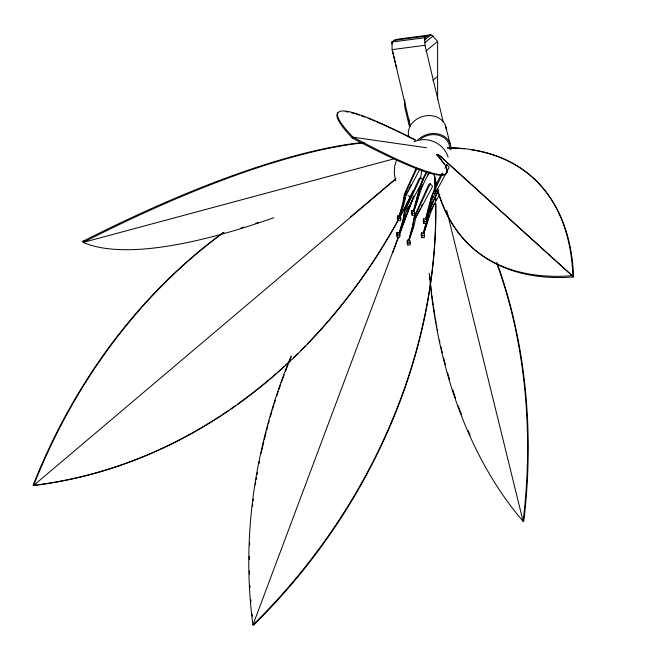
<?xml version="1.0" encoding="UTF-8"?>
<svg xmlns="http://www.w3.org/2000/svg" width="660" height="660" viewBox="0 0 660 660"><rect width="100%" height="100%" fill="white"/><g stroke="black" fill="none" stroke-linecap="round" stroke-linejoin="round"><path stroke-width="0.99" d="M421.954 169.554L420.643 177.54L405.091 210.647L403.326 219.962L399.003 234.094M428.29 212.083L426.707 221.29L423.217 233.384M397.749 215.87L397.328 217.924L398.005 220.564L400.397 220.737L400.818 218.683L400.133 216.043L397.749 215.87L398.425 218.51L398.005 220.564M396.924 232.501L396.503 234.564L397.188 237.204L399.58 237.377L400.001 235.315L399.316 232.675L396.924 232.501L397.609 235.141L397.188 237.204M411.832 210.499L411.419 212.561L412.096 215.201L414.488 215.374L414.909 213.312L414.224 210.672L411.832 210.499L412.516 213.139L412.096 215.201M407.368 240.174L406.948 242.228L407.632 244.868L410.025 245.041L410.446 242.987L409.761 240.347L407.368 240.174L408.053 242.814L407.632 244.868M409.48 241.717L409.761 240.347M423.613 218.757L423.192 220.811L423.877 223.451L426.269 223.624L426.69 221.57L426.005 218.93L423.613 218.757L424.297 221.397L423.877 223.451M421.476 232.848L421.063 234.91L421.74 237.55L424.132 237.724L424.553 235.661L423.868 233.021L421.476 232.848L422.161 235.488L421.74 237.55M404.233 201.3L405.067 197.389M418.077 198.14L419.537 191.301M428.175 219.021L423.613 233.574M428.596 217.066L429.016 215.111M398.731 217.52L402.757 203.569L404.341 194.37L416.221 168.168M399.118 233.261L402.88 220.234L404.456 211.035L419.224 178.398L420.643 177.54L423.052 180.238M413.539 210.548C417.277 197.125 419.512 183.521 426.764 171.319M413.284 227.056L408.688 240.628L412.442 226.397L414.018 217.198L428.794 184.561L430.213 183.703L432.622 186.4L415.792 217.882L413.737 226.784L408.845 240.529L412.896 226.124L414.653 216.81L430.213 183.703M425.51 219.409C429.247 203.527 433.48 188.133 441.631 173.753M398.887 217.429L403.21 203.288L404.968 193.982L417.046 168.325M413.44 211.373C417.648 197.827 419.826 183.901 427.391 171.6M425.708 219.293L429.454 207.042L431.211 197.728L442.852 173.002M423.415 233.261C427.449 218.567 430.823 203.973 438.817 190.707M396.775 159.357L394.738 165.899L394.259 173.588L395.67 180.972M399.663 215.853L403.276 205.202M399.448 233.491L403.392 221.867M413.927 210.746L417.871 199.114M425.906 219.607L429.85 207.974M399.49 216.785L404.06 203.948L406.114 195.046L420.098 168.919M399.275 234.366L404.176 220.621L406.23 211.72L422.582 181.129M414.084 210.755C418.638 197.323 421.88 183.727 430.097 171.831M426.055 219.615L430.303 207.702L432.358 198.8L449.18 167.31L446.77 164.62L445.352 165.478M423.761 233.582C428.315 220.151 431.566 206.555 439.774 194.667M392.634 252.854L398.401 237.418M399.481 234.523L413.894 195.938M409.67 207.355L413.275 197.711M398.293 237.188L252.937 624.946L253.531 625.202A521.887 428.975 -50.4 0 0 435.806 203.75M399.737 233.326L413.119 197.645M438.512 189.56L429.487 209.517M445.03 168.35L446.77 164.62M408.886 188.999L411.229 184.445M427.366 175.692L428.299 173.877M418.102 212.734L420.436 208.189M421.377 206.365L422.309 204.55M434.659 193.652L436.532 190.014M432.836 206.712L434.239 203.989M405.479 195.434L407.995 190.699M406.857 209.731L408.532 206.572M420.173 189.535L422.689 184.792M415.585 217.478L417.681 213.526M432.143 198.396L432.985 196.812M429.85 212.363L432.366 207.628M350.328 217.132L395.992 178.513M395.571 179.149L33.578 485.521L33 485.422A575.825 484.341 -86.6 0 1 222.898 232.798M424.718 37.95L427.086 36.011L430.897 34.798L432.861 36.127L437.613 41.44L437.613 99.693M424.603 39.963L430.897 34.798L398.046 39.13L394.226 40.342L391.85 42.058L392.164 49.615L410.322 125.986M424.982 42.578L432.861 36.127M425.799 51.125L437.613 41.44M432.894 80.206L437.613 76.337M392.329 44.047L391.85 42.058L424.71 37.727L427.086 36.011L394.226 40.342M413.894 141.826C427.094 135.655 443.899 143.154 448.132 157.113M394.003 158.821L83.193 242.418L82.756 241.411A533.552 142.18 -32.4 0 1 363.874 142.345M82.756 241.411L84.752 240.883M443.14 121.588L425.023 45.292L392.164 49.615L396.668 68.516L396.594 66.627M412.516 213.139L414.909 213.312M398.425 218.51L400.818 218.683M424.297 221.397L426.69 221.57M422.161 235.488L424.553 235.661M397.609 235.141L400.001 235.315M408.053 242.814L410.446 242.987M426.624 147.766L353.05 137.181L352.325 138.064A423.002 35.64 33.7 0 1 338.349 112.448M407.921 195.475L409.645 196.531M438.257 154.456L573.589 276.952A345.46 191.4 -49 0 1 450.854 221.207M440.707 156.676L572.88 276.301A345.543 190.608 -49 0 0 447.505 147.757M436.458 154.308L444.526 164.093A422.565 34.724 33.7 0 1 353.05 137.181A422.565 34.724 33.7 0 1 415.404 139.969M445.335 125.194L449.98 143.154M446.762 210.515L523.116 521.301L523.826 520.963A407.731 271.912 -85.1 0 0 496.93 262.721M424.71 37.727L425.023 45.292M409.266 119.873L409.266 125.969L404.753 107.069L404.753 99.957M413.044 191.045A575.825 484.341 -86.6 0 1 399.976 216.628M398.508 219.318A575.825 484.341 -86.6 0 1 307.288 343.909M305.135 346.129A575.825 484.341 -86.6 0 1 300.778 350.518M297.858 353.413A575.825 484.341 -86.6 0 1 293.436 357.703M290.466 360.525A575.825 484.341 -86.6 0 1 285.236 365.401M283.726 366.77A575.825 484.341 -86.6 0 1 277.678 372.207M276.152 373.543A575.825 484.341 -86.6 0 1 269.263 379.475M268.463 380.143A575.825 484.341 -86.6 0 1 237.27 404.374M235.587 405.57A575.825 484.341 -86.6 0 1 230.497 409.126M228.797 410.297A575.825 484.341 -86.6 0 1 221.95 414.884M220.225 416.014A575.825 484.341 -86.6 0 1 196.73 430.386M195.847 430.889A575.825 484.341 -86.6 0 1 34.015 485.298M450.359 220.349A345.46 191.4 -49 0 1 439.997 197.06M439.345 195.046A345.46 191.4 -49 0 1 437.819 189.948M436.095 183.166A345.46 191.4 -49 0 1 435.666 181.244M435.254 179.305A345.46 191.4 -49 0 1 434.676 176.368M470.91 149.696A345.46 191.4 -49 0 1 573.589 276.952M447.274 147.914A345.46 191.4 -49 0 1 464.219 148.83M434.544 175.857A521.887 428.975 -50.4 0 1 435.493 192.34M435.608 195.442A521.887 428.975 -50.4 0 1 435.724 199.592M252.4 616.151A521.887 428.975 -50.4 0 1 252.169 614.138M250.982 601.928A521.887 428.975 -50.4 0 1 250.808 599.89M249.991 587.557A521.887 428.975 -50.4 0 1 249.892 585.486M249.472 574.093A521.887 428.975 -50.4 0 1 249.406 570.982M249.332 559.531A521.887 428.975 -50.4 0 1 249.364 556.405M249.637 544.929A521.887 428.975 -50.4 0 1 249.711 542.842M252.491 506.294A521.887 428.975 -50.4 0 1 252.722 504.248M253.085 501.179A521.887 428.975 -50.4 0 1 253.341 499.133M255.354 484.803A521.887 428.975 -50.4 0 1 255.667 482.757M256.162 479.688A521.887 428.975 -50.4 0 1 256.509 477.642M257.029 474.573A521.887 428.975 -50.4 0 1 257.392 472.535M259.108 463.353A521.887 428.975 -50.4 0 1 259.512 461.315M261.162 453.346A521.887 428.975 -50.4 0 1 263.843 441.54M264.322 439.568A521.887 428.975 -50.4 0 1 266.038 432.671M266.549 430.708A521.887 428.975 -50.4 0 1 267.853 425.782M268.381 423.811A521.887 428.975 -50.4 0 1 269.197 420.857M270.311 416.922A521.887 428.975 -50.4 0 1 271.747 412.005M272.332 410.041A521.887 428.975 -50.4 0 1 273.834 405.141M274.445 403.177A521.887 428.975 -50.4 0 1 275.377 400.24M276.647 396.338A521.887 428.975 -50.4 0 1 278.264 391.462M278.933 389.515A521.887 428.975 -50.4 0 1 280.615 384.656M281.3 382.717A521.887 428.975 -50.4 0 1 284.113 374.987M285.549 371.176A521.887 428.975 -50.4 0 1 288.115 364.518M288.874 362.612A521.887 428.975 -50.4 0 1 291.167 356.92M470.184 435.295A407.731 271.912 -85.1 0 1 468.072 430.51M461.389 414.257A407.731 271.912 -85.1 0 1 458.221 405.817M455.524 398.195A407.731 271.912 -85.1 0 1 452.628 389.491M449.576 379.682A407.731 271.912 -85.1 0 1 447.554 372.743M445.368 364.741A407.731 271.912 -85.1 0 1 443.553 357.687M442.357 352.811A407.731 271.912 -85.1 0 1 441.895 350.864M441.441 348.909A407.731 271.912 -85.1 0 1 440.995 346.954M439.906 342.037A407.731 271.912 -85.1 0 1 439.478 340.065M437.654 331.114A407.731 271.912 -85.1 0 1 437.266 329.117M436.895 327.112A407.731 271.912 -85.1 0 1 436.524 325.099M436.153 323.095A407.731 271.912 -85.1 0 1 435.278 318.046M434.94 316.024A407.731 271.912 -85.1 0 1 433.505 306.884M433.207 304.846A407.731 271.912 -85.1 0 1 431.954 295.655M431.698 293.609A407.731 271.912 -85.1 0 1 430.642 284.526M430.122 279.518A407.731 271.912 -85.1 0 1 429.742 275.492M258.58 222.354A533.552 142.18 -32.4 0 1 255.618 223.327M243.903 227.048A533.552 142.18 -32.4 0 1 241.024 227.931M345.906 111.705A423.002 35.64 33.7 0 1 348.092 112.068M351.376 112.794A423.002 35.64 33.7 0 1 354.115 113.528M356.07 114.114A423.002 35.64 33.7 0 1 359.197 115.112M361.399 115.871A423.002 35.64 33.7 0 1 364.881 117.133M368.049 118.346A423.002 35.64 33.7 0 1 370.54 119.336M372.257 120.037A423.002 35.64 33.7 0 1 374.905 121.135M376.72 121.902A423.002 35.64 33.7 0 1 393.715 129.575M394.515 129.954A423.002 35.64 33.7 0 1 401.082 133.114M402.773 133.947A423.002 35.64 33.7 0 1 415.222 140.167M446.606 169.117A423.118 35.673 33.7 0 1 352.242 138.006M437.233 154.877A423.118 35.673 33.7 0 1 444.312 164.29M572.162 275.649A345.617 189.816 -49.1 0 1 437.118 188.545M436.367 185.642A345.617 189.816 -49.1 0 1 433.958 174.075M429.256 273.207A408.664 272.11 -85 0 0 523.116 521.301A408.119 271.796 -85 0 0 496.617 262.861M434.412 175.799A522.052 428.901 -50.2 0 1 435.353 192.274M435.46 195.385A522.052 428.901 -50.2 0 1 435.6 200.566M435.658 203.684A522.052 428.901 -50.2 0 1 252.937 624.946A522.052 428.901 -50.2 0 1 291.2 355.822M413.185 191.07A575.924 483.978 -86.7 0 1 400.133 216.661M398.673 219.351A575.924 483.978 -86.7 0 1 33.578 485.521A575.924 483.978 -86.7 0 1 224.029 232.237M273.793 217.717A533.8 141.471 -32.5 0 1 83.193 242.418A533.8 141.471 -32.5 0 1 364.072 142.758M408.787 136.719A19.198 15.955 -14.5 0 1 424.611 116.003A19.198 15.955 -14.5 0 1 446.3 129.253M417.689 140.167A19.198 15.955 -14.5 0 1 439.494 134.326A19.198 15.955 -14.5 0 1 450.912 149.746M420.651 139.012A17.902 14.883 -14.5 0 1 440.03 135.704A17.902 14.883 -14.5 0 1 449.666 149.341M436.895 155.001A8.638 7.186 -14.5 0 1 442.34 157.674"/></g></svg>
